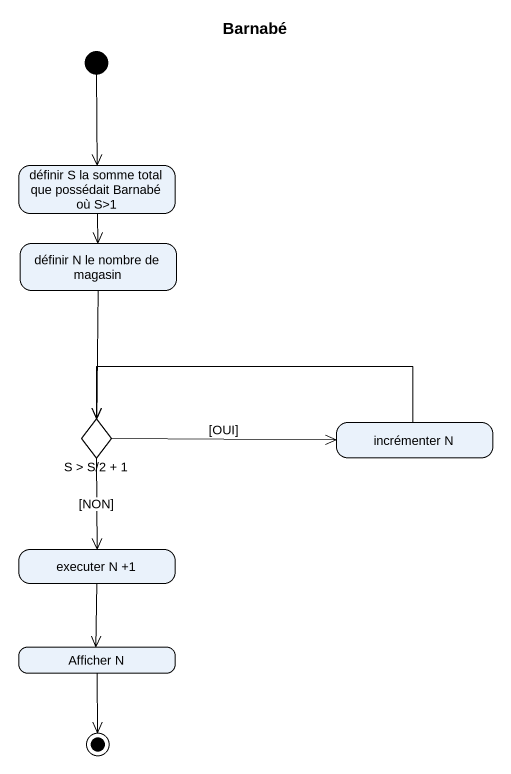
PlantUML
@startuml
title Barnabé
hide empty description
state "définir S la somme total que possédait Barnabé où S>1" as définir_S_la_somme_total
state "définir N le nombre de magasin" as définir_N_le_nombre_de
state "S > S/2 + 1" as S_S_2_1 <<choice>>
state "incrémenter N" as incrémenter_N
state "executer N +1" as executer_N_1
state "Afficher N" as Afficher_N
[*] --> définir_S_la_somme_total
définir_S_la_somme_total --> définir_N_le_nombre_de
définir_N_le_nombre_de --> S_S_2_1
S_S_2_1 -right-> incrémenter_N : [OUI]
S_S_2_1 --> executer_N_1 : [NON]
incrémenter_N -left-> S_S_2_1
executer_N_1 --> Afficher_N
Afficher_N --> [*]
@enduml
